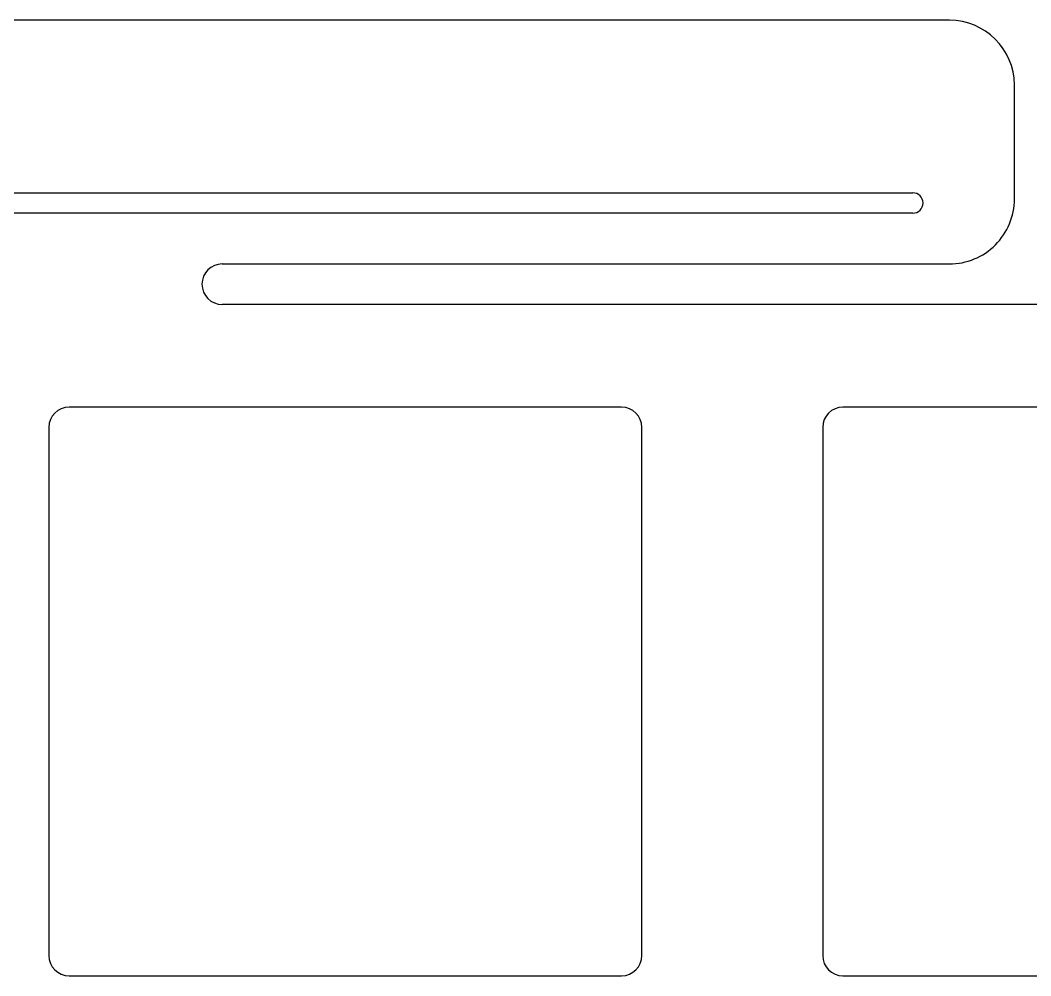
# Model space of a CAD drawing. Header units: millimetres. Extents: x -10 to 276, y -93 to 17.
# Drawn here: x 163.45 to 188.32, y -7 to 16.53 of the extents above; entities that cross this region are included whole.
import ezdxf

# ---------------------------------------------------------------- set-up
doc = ezdxf.new("R2010")
doc.units = ezdxf.units.MM
doc.layers.add('BLACK', color=7, linetype='CONTINUOUS')

msp = doc.modelspace()

# ---------------------------------------------------------------- linework, layer by layer
at = {"layer": 'BLACK', "linetype": 'Continuous'}
for p, q in [((186.3201, 16.525), (139.512303, 16.525)), ((187.920082, 12.125), (187.920082, 14.932589)), ((140.4201, 12.275), (185.4201, 12.275)), ((185.4201, 11.775), (140.4201, 11.775)), ((168.4201, 10.525), (186.320082, 10.525)), ((196.359025, 9.525), (168.4201, 9.525)), ((178.25, 7), (164.65, 7)), ((197.3, 7), (183.7, 7)), ((164.15, 6.5), (164.15, -6.5)), ((178.75, -6.5), (178.75, 6.5)), ((183.2, 6.5), (183.2, -6.5)), ((164.65, -7), (178.25, -7)), ((183.7, -7), (197.3, -7))]:
    msp.add_line(p, q, dxfattribs=at)
at = {"layer": 'BLACK'}
for centre, radius, start, end in [((186.3201, 14.925), 1.6, 0.2717621, 90), ((185.4201, 12.025), 0.25, 270, 90), ((186.3201, 12.125), 1.599982, 269.9993554, 0), ((168.4201, 10.025), 0.5, 90, 270), ((164.65, 6.5), 0.5, 90, 180), ((178.25, 6.5), 0.5, 0, 90), ((183.7, 6.5), 0.5, 90, 180), ((164.65, -6.5), 0.5, 180, 270), ((178.25, -6.5), 0.5, 270, 0), ((183.7, -6.5), 0.5, 180, 270)]:
    msp.add_arc(centre, radius, start, end, dxfattribs=at)

doc.saveas('drawing.dxf')
